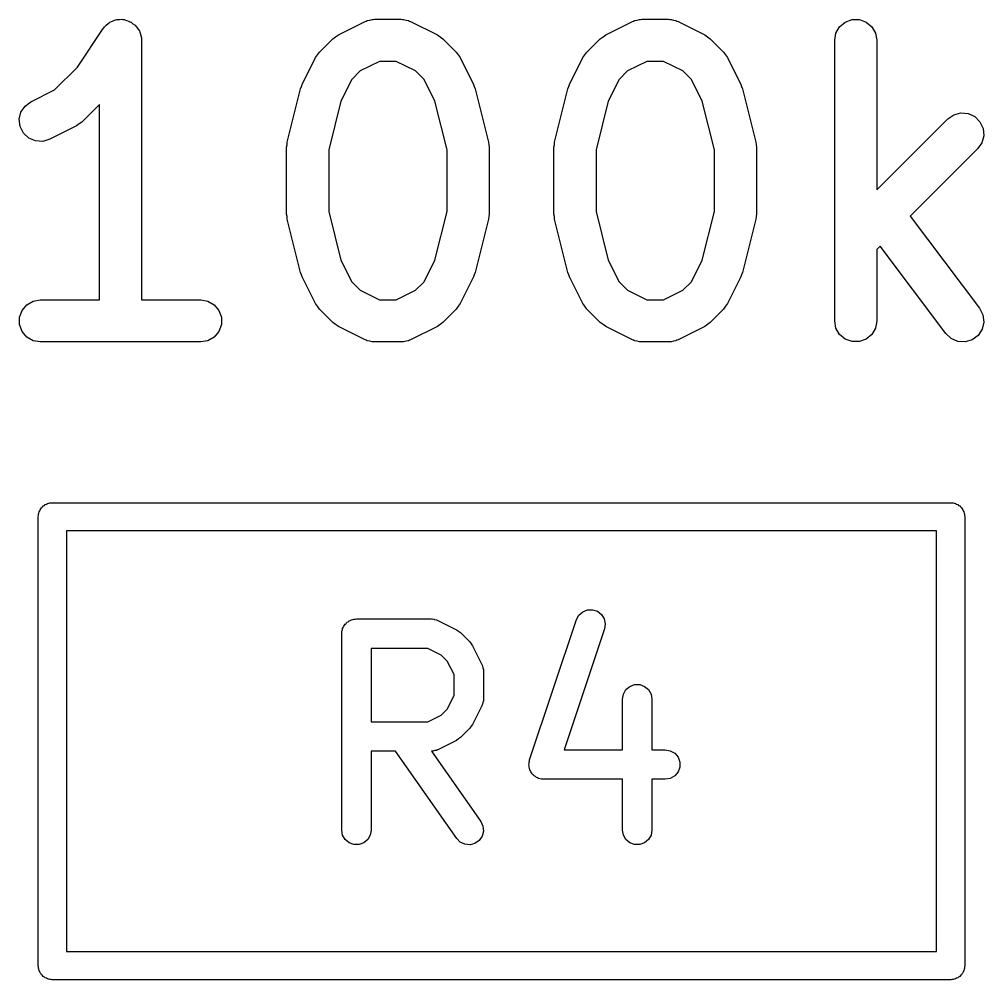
# Model space of a CAD drawing. Extents: x 1 to 57, y -99 to 45.
# Drawn here: x 15.782 to 19.218, y -17.35 to -13.927 of the extents above; entities that cross this region are included whole.
import ezdxf

# ---------------------------------------------------------------- set-up
doc = ezdxf.new("R2010")
doc.units = 0
doc.header["$MEASUREMENT"] = 0
doc.layers.add('BLACK', color=7, linetype='CONTINUOUS')

msp = doc.modelspace()

# ---------------------------------------------------------------- linework, layer by layer
at = {"layer": 'Black'}
for p, q in [((16.0923, -13.9484), (16.0984, -13.9419)), ((16.0984, -13.9419), (16.1022, -13.9401)), ((16.1022, -13.9401), (16.1054, -13.9374)), ((16.1054, -13.9374), (16.1138, -13.9344)), ((16.1138, -13.9344), (16.1218, -13.9304)), ((16.1218, -13.9304), (16.1259, -13.9299)), ((16.1259, -13.9299), (16.1298, -13.9285)), ((16.1298, -13.9285), (16.1388, -13.9285)), ((16.1388, -13.9285), (16.1477, -13.9275)), ((16.1477, -13.9275), (16.1517, -13.9285)), ((16.1517, -13.9285), (16.1559, -13.9285)), ((16.1559, -13.9285), (16.1643, -13.9316)), ((16.1643, -13.9316), (16.173, -13.9337)), ((16.173, -13.9337), (16.1765, -13.936)), ((16.1765, -13.936), (16.1804, -13.9374)), ((16.1804, -13.9374), (16.1872, -13.9432)), ((16.1872, -13.9432), (16.1947, -13.9481)), ((16.9188, -13.9829), (17.0141, -13.9353)), ((17.0141, -13.9353), (17.0182, -13.9341)), ((17.0182, -13.9341), (17.022, -13.9319)), ((17.022, -13.9319), (17.0306, -13.9304)), ((17.0306, -13.9304), (17.039, -13.9279)), ((17.039, -13.9279), (17.0434, -13.9281)), ((17.0434, -13.9281), (17.0476, -13.9274)), ((17.0476, -13.9274), (17.1429, -13.9274)), ((17.1429, -13.9274), (17.1471, -13.9281)), ((17.1471, -13.9281), (17.1514, -13.9279)), ((17.1514, -13.9279), (17.1599, -13.9304)), ((17.1599, -13.9304), (17.1685, -13.9319)), ((17.1685, -13.9319), (17.1723, -13.9341)), ((17.1723, -13.9341), (17.1764, -13.9353)), ((17.1764, -13.9353), (17.2716, -13.9829)), ((17.8712, -13.9829), (17.9665, -13.9353)), ((17.9665, -13.9353), (17.9706, -13.9341)), ((17.9706, -13.9341), (17.9743, -13.9319)), ((17.9743, -13.9319), (17.983, -13.9304)), ((17.983, -13.9304), (17.9914, -13.9279)), ((17.9914, -13.9279), (17.9957, -13.9281)), ((17.9957, -13.9281), (18, -13.9274)), ((18, -13.9274), (18.0952, -13.9274)), ((18.0952, -13.9274), (18.0995, -13.9281)), ((18.0995, -13.9281), (18.1038, -13.9279)), ((18.1038, -13.9279), (18.1122, -13.9304)), ((18.1122, -13.9304), (18.1209, -13.9319)), ((18.1209, -13.9319), (18.1246, -13.9341)), ((18.1246, -13.9341), (18.1288, -13.9353)), ((18.1288, -13.9353), (18.224, -13.9829)), ((18.7045, -13.9542), (18.7244, -13.9374)), ((18.7244, -13.9374), (18.7489, -13.9285)), ((18.7489, -13.9285), (18.7749, -13.9285)), ((18.7749, -13.9285), (18.7994, -13.9374)), ((18.7994, -13.9374), (18.8194, -13.9542)), ((15.9893, -14.0975), (16.0805, -13.9608)), ((16.0805, -13.9608), (16.0833, -13.9578)), ((16.0833, -13.9578), (16.0854, -13.9542)), ((16.0854, -13.9542), (16.0923, -13.9484)), ((16.1947, -13.9481), (16.1971, -13.9515)), ((16.1971, -13.9515), (16.2003, -13.9542)), ((16.2003, -13.9542), (16.2048, -13.9619)), ((16.2048, -13.9619), (16.2101, -13.9691)), ((16.2101, -13.9691), (16.2113, -13.9731)), ((16.2113, -13.9731), (16.2133, -13.9767)), ((16.2133, -13.9767), (16.2149, -13.9855)), ((18.6869, -14.0024), (18.6914, -13.9767)), ((18.6914, -13.9767), (18.7045, -13.9542)), ((18.8194, -13.9542), (18.8324, -13.9767)), ((18.8324, -13.9767), (18.8369, -14.0024)), ((16.2149, -13.9855), (16.2174, -13.9941)), ((16.2174, -13.9941), (16.2171, -13.9983)), ((16.2171, -13.9983), (16.2179, -14.0024)), ((16.2179, -14.0024), (16.2179, -14.9274)), ((16.8517, -14.0446), (16.8993, -13.997)), ((16.8993, -13.997), (16.9092, -13.9901)), ((16.9092, -13.9901), (16.9188, -13.9829)), ((17.2716, -13.9829), (17.2813, -13.9901)), ((17.2813, -13.9901), (17.2911, -13.997)), ((17.2911, -13.997), (17.3387, -14.0446)), ((17.8041, -14.0446), (17.8517, -13.997)), ((17.8517, -13.997), (17.8616, -13.9901)), ((17.8616, -13.9901), (17.8712, -13.9829)), ((18.224, -13.9829), (18.2337, -13.9901)), ((18.2337, -13.9901), (18.2435, -13.997)), ((18.2435, -13.997), (18.2911, -14.0446)), ((18.6869, -15.0024), (18.6869, -14.0024)), ((18.8369, -14.0024), (18.8369, -14.5356)), ((16.8448, -14.0544), (16.8517, -14.0446)), ((17.3387, -14.0446), (17.3456, -14.0544)), ((17.7972, -14.0544), (17.8041, -14.0446)), ((18.2911, -14.0446), (18.298, -14.0544)), ((16.7901, -14.1593), (16.8377, -14.0641)), ((16.8377, -14.0641), (16.8448, -14.0544)), ((17.0653, -14.0774), (16.9968, -14.1116)), ((17.1252, -14.0774), (17.0653, -14.0774)), ((17.1937, -14.1116), (17.1252, -14.0774)), ((17.3456, -14.0544), (17.3528, -14.0641)), ((17.3528, -14.0641), (17.4004, -14.1593)), ((17.7424, -14.1593), (17.7901, -14.0641)), ((17.7901, -14.0641), (17.7972, -14.0544)), ((18.0177, -14.0774), (17.9492, -14.1116)), ((18.0775, -14.0774), (18.0177, -14.0774)), ((18.146, -14.1116), (18.0775, -14.0774)), ((18.298, -14.0544), (18.3052, -14.0641)), ((18.3052, -14.0641), (18.3528, -14.1593)), ((15.908, -14.1788), (15.9893, -14.0975)), ((16.9968, -14.1116), (16.9664, -14.142)), ((17.2241, -14.142), (17.1937, -14.1116)), ((17.9492, -14.1116), (17.9188, -14.142)), ((18.1765, -14.142), (18.146, -14.1116)), ((16.9664, -14.142), (16.9279, -14.219)), ((17.2626, -14.219), (17.2241, -14.142)), ((17.9188, -14.142), (17.8803, -14.219)), ((18.215, -14.219), (18.1765, -14.142)), ((15.8236, -14.221), (15.908, -14.1788)), ((16.7368, -14.3651), (16.7844, -14.1747)), ((16.7844, -14.1747), (16.7877, -14.1672)), ((16.7877, -14.1672), (16.7901, -14.1593)), ((17.4004, -14.1593), (17.4028, -14.1672)), ((17.4028, -14.1672), (17.4061, -14.1747)), ((17.4061, -14.1747), (17.4537, -14.3651)), ((17.6891, -14.3651), (17.7368, -14.1747)), ((17.7368, -14.1747), (17.7401, -14.1672)), ((17.7401, -14.1672), (17.7424, -14.1593)), ((18.3528, -14.1593), (18.3551, -14.1672)), ((18.3551, -14.1672), (18.3585, -14.1747)), ((18.3585, -14.1747), (18.4061, -14.3651)), ((15.8027, -14.2365), (15.8236, -14.221)), ((16.9279, -14.219), (16.8845, -14.3926)), ((17.306, -14.3926), (17.2626, -14.219)), ((17.8803, -14.219), (17.8369, -14.3926)), ((18.2583, -14.3926), (18.215, -14.219)), ((15.7883, -14.2583), (15.8027, -14.2365)), ((16.0679, -14.2311), (16.0054, -14.2935)), ((16.0679, -14.9274), (16.0679, -14.2311)), ((15.7823, -14.2836), (15.7883, -14.2583)), ((15.7853, -14.3095), (15.7823, -14.2836)), ((18.8369, -14.5356), (19.0898, -14.2827)), ((19.0898, -14.2827), (19.1112, -14.2677)), ((19.1112, -14.2677), (19.1363, -14.261)), ((19.1363, -14.261), (19.1623, -14.2633)), ((19.1623, -14.2633), (19.1859, -14.2743)), ((19.1859, -14.2743), (19.2043, -14.2927)), ((15.7969, -14.3328), (15.7853, -14.3095)), ((15.9859, -14.3076), (15.8907, -14.3552)), ((15.9956, -14.3004), (15.9859, -14.3076)), ((16.0054, -14.2935), (15.9956, -14.3004)), ((19.2043, -14.2927), (19.2153, -14.3163)), ((19.2153, -14.3163), (19.2176, -14.3422)), ((15.8158, -14.3507), (15.7969, -14.3328)), ((15.8397, -14.361), (15.8158, -14.3507)), ((15.8907, -14.3552), (15.8657, -14.3626)), ((19.2176, -14.3422), (19.2108, -14.3674)), ((15.8657, -14.3626), (15.8397, -14.361)), ((16.7345, -14.3833), (16.7361, -14.3743)), ((16.7345, -14.6214), (16.7345, -14.3833)), ((16.7361, -14.3743), (16.7368, -14.3651)), ((16.8845, -14.3926), (16.8845, -14.6122)), ((17.306, -14.6122), (17.306, -14.3926)), ((17.4537, -14.3651), (17.4544, -14.3743)), ((17.4544, -14.3743), (17.456, -14.3833)), ((17.456, -14.3833), (17.456, -14.6214)), ((17.6869, -14.3833), (17.6885, -14.3743)), ((17.6869, -14.6214), (17.6869, -14.3833)), ((17.6885, -14.3743), (17.6891, -14.3651)), ((17.8369, -14.3926), (17.8369, -14.6122)), ((18.2583, -14.6122), (18.2583, -14.3926)), ((18.4061, -14.3651), (18.4067, -14.3743)), ((18.4067, -14.3743), (18.4083, -14.3833)), ((18.4083, -14.3833), (18.4083, -14.6214)), ((19.1959, -14.3887), (18.9562, -14.6285)), ((19.2108, -14.3674), (19.1959, -14.3887)), ((16.7361, -14.6305), (16.7345, -14.6214)), ((16.7368, -14.6396), (16.7361, -14.6305)), ((16.8845, -14.6122), (16.9279, -14.7857)), ((17.2626, -14.7857), (17.306, -14.6122)), ((17.4544, -14.6305), (17.4537, -14.6396)), ((17.456, -14.6214), (17.4544, -14.6305)), ((17.6885, -14.6305), (17.6869, -14.6214)), ((17.6891, -14.6396), (17.6885, -14.6305)), ((17.8369, -14.6122), (17.8803, -14.7857)), ((18.215, -14.7857), (18.2583, -14.6122)), ((18.4067, -14.6305), (18.4061, -14.6396)), ((18.4083, -14.6214), (18.4067, -14.6305)), ((18.9562, -14.6285), (19.2029, -14.9574)), ((16.7844, -14.8301), (16.7368, -14.6396)), ((17.4537, -14.6396), (17.4061, -14.8301)), ((17.7368, -14.8301), (17.6891, -14.6396)), ((18.4061, -14.6396), (18.3585, -14.8301)), ((18.849, -14.7356), (18.8369, -14.7477)), ((19.0829, -15.0474), (18.849, -14.7356)), ((18.8369, -14.7477), (18.8369, -15.0024)), ((16.9279, -14.7857), (16.9664, -14.8627)), ((17.2241, -14.8627), (17.2626, -14.7857)), ((17.8803, -14.7857), (17.9188, -14.8627)), ((18.1765, -14.8627), (18.215, -14.7857)), ((16.7877, -14.8376), (16.7844, -14.8301)), ((16.7901, -14.8454), (16.7877, -14.8376)), ((17.4028, -14.8376), (17.4004, -14.8454)), ((17.4061, -14.8301), (17.4028, -14.8376)), ((17.7401, -14.8376), (17.7368, -14.8301)), ((17.7424, -14.8454), (17.7401, -14.8376)), ((18.3551, -14.8376), (18.3528, -14.8454)), ((18.3585, -14.8301), (18.3551, -14.8376)), ((16.8377, -14.9407), (16.7901, -14.8454)), ((16.9664, -14.8627), (16.9968, -14.8931)), ((17.1937, -14.8931), (17.2241, -14.8627)), ((17.4004, -14.8454), (17.3528, -14.9407)), ((17.7901, -14.9407), (17.7424, -14.8454)), ((17.9188, -14.8627), (17.9492, -14.8931)), ((18.146, -14.8931), (18.1765, -14.8627)), ((18.3528, -14.8454), (18.3052, -14.9407)), ((16.9968, -14.8931), (17.0653, -14.9274)), ((17.1252, -14.9274), (17.1937, -14.8931)), ((17.9492, -14.8931), (18.0177, -14.9274)), ((18.0775, -14.9274), (18.146, -14.8931)), ((15.8089, -14.9449), (15.8315, -14.9319)), ((15.8315, -14.9319), (15.8571, -14.9274)), ((15.8571, -14.9274), (16.0679, -14.9274)), ((16.2179, -14.9274), (16.4286, -14.9274)), ((16.4286, -14.9274), (16.4542, -14.9319)), ((16.4542, -14.9319), (16.4768, -14.9449)), ((16.8448, -14.9503), (16.8377, -14.9407)), ((17.0653, -14.9274), (17.1252, -14.9274)), ((17.3528, -14.9407), (17.3456, -14.9503)), ((17.7972, -14.9503), (17.7901, -14.9407)), ((18.0177, -14.9274), (18.0775, -14.9274)), ((18.3052, -14.9407), (18.298, -14.9503)), ((15.7833, -14.9894), (15.7922, -14.9649)), ((15.7922, -14.9649), (15.8089, -14.9449)), ((16.4768, -14.9449), (16.4935, -14.9649)), ((16.4935, -14.9649), (16.5024, -14.9894)), ((16.8517, -14.9602), (16.8448, -14.9503)), ((16.8993, -15.0078), (16.8517, -14.9602)), ((17.3387, -14.9602), (17.2911, -15.0078)), ((17.3456, -14.9503), (17.3387, -14.9602)), ((17.8041, -14.9602), (17.7972, -14.9503)), ((17.8517, -15.0078), (17.8041, -14.9602)), ((18.2911, -14.9602), (18.2435, -15.0078)), ((18.298, -14.9503), (18.2911, -14.9602)), ((19.2029, -14.9574), (19.2146, -14.9806)), ((15.7833, -15.0154), (15.7833, -14.9894)), ((16.5024, -14.9894), (16.5024, -15.0154)), ((16.9092, -15.0147), (16.8993, -15.0078)), ((17.2911, -15.0078), (17.2813, -15.0147)), ((17.8616, -15.0147), (17.8517, -15.0078)), ((18.2435, -15.0078), (18.2337, -15.0147)), ((18.6914, -15.028), (18.6869, -15.0024)), ((18.8369, -15.0024), (18.8324, -15.028)), ((19.2177, -15.0065), (19.2118, -15.0318)), ((19.2146, -14.9806), (19.2177, -15.0065)), ((15.7922, -15.0399), (15.7833, -15.0154)), ((15.8089, -15.0598), (15.7922, -15.0399)), ((16.4935, -15.0399), (16.4768, -15.0598)), ((16.5024, -15.0154), (16.4935, -15.0399)), ((16.9188, -15.0218), (16.9092, -15.0147)), ((17.0141, -15.0695), (16.9188, -15.0218)), ((17.2716, -15.0218), (17.1764, -15.0695)), ((17.2813, -15.0147), (17.2716, -15.0218)), ((17.8712, -15.0218), (17.8616, -15.0147)), ((17.9665, -15.0695), (17.8712, -15.0218)), ((18.224, -15.0218), (18.1288, -15.0695)), ((18.2337, -15.0147), (18.224, -15.0218)), ((18.7045, -15.0506), (18.6914, -15.028)), ((18.8324, -15.028), (18.8194, -15.0506)), ((19.2118, -15.0318), (19.1976, -15.0537)), ((15.8315, -15.0729), (15.8089, -15.0598)), ((15.8571, -15.0774), (15.8315, -15.0729)), ((16.4286, -15.0774), (15.8571, -15.0774)), ((16.4542, -15.0729), (16.4286, -15.0774)), ((16.4768, -15.0598), (16.4542, -15.0729)), ((17.0182, -15.0707), (17.0141, -15.0695)), ((17.022, -15.0729), (17.0182, -15.0707)), ((17.0306, -15.0744), (17.022, -15.0729)), ((17.039, -15.0769), (17.0306, -15.0744)), ((17.0434, -15.0766), (17.039, -15.0769)), ((17.0476, -15.0774), (17.0434, -15.0766)), ((17.1429, -15.0774), (17.0476, -15.0774)), ((17.1471, -15.0766), (17.1429, -15.0774)), ((17.1514, -15.0769), (17.1471, -15.0766)), ((17.1599, -15.0744), (17.1514, -15.0769)), ((17.1685, -15.0729), (17.1599, -15.0744)), ((17.1723, -15.0707), (17.1685, -15.0729)), ((17.1764, -15.0695), (17.1723, -15.0707)), ((17.9706, -15.0707), (17.9665, -15.0695)), ((17.9743, -15.0729), (17.9706, -15.0707)), ((17.983, -15.0744), (17.9743, -15.0729)), ((17.9914, -15.0769), (17.983, -15.0744)), ((17.9957, -15.0766), (17.9914, -15.0769)), ((18, -15.0774), (17.9957, -15.0766)), ((18.0952, -15.0774), (18, -15.0774)), ((18.0995, -15.0766), (18.0952, -15.0774)), ((18.1038, -15.0769), (18.0995, -15.0766)), ((18.1122, -15.0744), (18.1038, -15.0769)), ((18.1209, -15.0729), (18.1122, -15.0744)), ((18.1246, -15.0707), (18.1209, -15.0729)), ((18.1288, -15.0695), (18.1246, -15.0707)), ((18.7244, -15.0673), (18.7045, -15.0506)), ((18.7489, -15.0762), (18.7244, -15.0673)), ((18.7749, -15.0762), (18.7489, -15.0762)), ((18.7994, -15.0673), (18.7749, -15.0762)), ((18.8194, -15.0506), (18.7994, -15.0673)), ((19.1019, -15.0652), (19.0829, -15.0474)), ((19.1258, -15.0754), (19.1019, -15.0652)), ((19.1518, -15.0768), (19.1258, -15.0754)), ((19.1768, -15.0693), (19.1518, -15.0768)), ((19.1976, -15.0537), (19.1768, -15.0693)), ((15.8617, -15.6679), (15.865, -15.665)), ((15.865, -15.665), (15.8679, -15.6617)), ((15.8679, -15.6617), (15.8716, -15.6595)), ((15.8716, -15.6595), (15.875, -15.6567)), ((15.875, -15.6567), (15.8791, -15.6552)), ((15.8791, -15.6552), (15.8829, -15.653)), ((15.8829, -15.653), (15.8872, -15.6523)), ((15.8872, -15.6523), (15.8913, -15.6508)), ((15.8913, -15.6508), (15.8957, -15.6508)), ((15.8957, -15.6508), (15.9, -15.65)), ((15.9, -15.65), (19.1, -15.65)), ((19.1, -15.65), (19.1043, -15.6508)), ((19.1043, -15.6508), (19.1087, -15.6508)), ((19.1087, -15.6508), (19.1128, -15.6523)), ((19.1128, -15.6523), (19.1171, -15.653)), ((19.1171, -15.653), (19.1209, -15.6552)), ((19.1209, -15.6552), (19.125, -15.6567)), ((19.125, -15.6567), (19.1284, -15.6595)), ((19.1284, -15.6595), (19.1321, -15.6617)), ((19.1321, -15.6617), (19.135, -15.665)), ((19.135, -15.665), (19.1383, -15.6679)), ((15.85, -15.7), (15.8508, -15.6957)), ((15.8508, -15.6913), (15.8523, -15.6872)), ((15.8508, -15.6957), (15.8508, -15.6913)), ((15.8523, -15.6872), (15.853, -15.6829)), ((15.853, -15.6829), (15.8552, -15.6791)), ((15.8552, -15.6791), (15.8567, -15.675)), ((15.8567, -15.675), (15.8595, -15.6716)), ((15.8595, -15.6716), (15.8617, -15.6679)), ((19.1383, -15.6679), (19.1405, -15.6716)), ((19.1405, -15.6716), (19.1433, -15.675)), ((19.1433, -15.675), (19.1448, -15.6791)), ((19.1448, -15.6791), (19.147, -15.6829)), ((19.147, -15.6829), (19.1477, -15.6872)), ((19.1477, -15.6872), (19.1492, -15.6913)), ((19.1492, -15.6913), (19.1492, -15.6957)), ((19.1492, -15.6957), (19.15, -15.7)), ((15.85, -17.3), (15.85, -15.7)), ((19.15, -15.7), (19.15, -17.3)), ((15.95, -15.75), (15.95, -17.25)), ((19.05, -15.75), (15.95, -15.75)), ((19.05, -17.25), (19.05, -15.75)), ((17.7755, -16.0507), (17.7892, -16.0386)), ((17.7892, -16.0386), (17.8061, -16.0319)), ((17.8061, -16.0319), (17.8244, -16.0314)), ((17.8244, -16.0314), (17.8417, -16.0372)), ((17.8417, -16.0372), (17.8559, -16.0485)), ((16.9466, -16.08), (16.9496, -16.0764)), ((16.9496, -16.0764), (16.9536, -16.0742)), ((16.9536, -16.0742), (16.9571, -16.0712)), ((16.9571, -16.0712), (16.9614, -16.0696)), ((16.9614, -16.0696), (16.9654, -16.0673)), ((16.9654, -16.0673), (16.9699, -16.0665)), ((16.9699, -16.0665), (16.9742, -16.065)), ((16.9742, -16.065), (16.9788, -16.065)), ((16.9788, -16.065), (16.9833, -16.0642)), ((16.9833, -16.0642), (17.25, -16.0642)), ((17.25, -16.0642), (17.253, -16.0647)), ((17.253, -16.0647), (17.256, -16.0645)), ((17.256, -16.0645), (17.2619, -16.0663)), ((17.2619, -16.0663), (17.268, -16.0673)), ((17.268, -16.0673), (17.2706, -16.0688)), ((17.2706, -16.0688), (17.2735, -16.0697)), ((17.2735, -16.0697), (17.3401, -16.103)), ((17.6002, -16.5667), (17.7669, -16.0667)), ((17.7669, -16.0667), (17.7755, -16.0507)), ((17.8559, -16.0485), (17.8655, -16.064)), ((17.8655, -16.064), (17.8691, -16.0819)), ((16.9316, -16.1075), (16.9332, -16.1032)), ((16.9316, -16.1121), (16.9316, -16.1075)), ((16.9332, -16.1032), (16.934, -16.0987)), ((16.934, -16.0987), (16.9363, -16.0947)), ((16.9363, -16.0947), (16.9379, -16.0904)), ((16.9379, -16.0904), (16.9408, -16.0869)), ((16.9408, -16.0869), (16.9431, -16.0829)), ((16.9431, -16.0829), (16.9466, -16.08)), ((17.3401, -16.103), (17.3469, -16.1081)), ((17.3469, -16.1081), (17.3538, -16.1129)), ((17.8665, -16.0999), (17.7228, -16.5308)), ((17.8691, -16.0819), (17.8665, -16.0999)), ((16.9308, -16.1167), (16.9316, -16.1121)), ((16.9308, -16.8167), (16.9308, -16.1167)), ((17.3538, -16.1129), (17.3871, -16.1462)), ((17.3871, -16.1462), (17.392, -16.1531)), ((17.0358, -16.1692), (17.0358, -16.4308)), ((17.2376, -16.1692), (17.0358, -16.1692)), ((17.2856, -16.1931), (17.2376, -16.1692)), ((17.392, -16.1531), (17.397, -16.1599)), ((17.397, -16.1599), (17.4303, -16.2265)), ((17.3069, -16.2144), (17.2856, -16.1931)), ((17.3308, -16.2624), (17.3069, -16.2144)), ((17.4303, -16.2265), (17.4312, -16.2294)), ((17.4312, -16.2294), (17.4327, -16.232)), ((17.4327, -16.232), (17.4337, -16.2381)), ((17.4337, -16.2381), (17.4355, -16.244)), ((17.4355, -16.244), (17.4353, -16.247)), ((17.4353, -16.247), (17.4358, -16.25)), ((17.3308, -16.3376), (17.3308, -16.2624)), ((17.4358, -16.25), (17.4358, -16.35)), ((17.934, -16.332), (17.9431, -16.3163)), ((17.9431, -16.3163), (17.9571, -16.3045)), ((17.9571, -16.3045), (17.9742, -16.2983)), ((17.9742, -16.2983), (17.9925, -16.2983)), ((17.9925, -16.2983), (18.0096, -16.3045)), ((18.0096, -16.3045), (18.0236, -16.3163)), ((18.0236, -16.3163), (18.0327, -16.332)), ((17.3069, -16.3856), (17.3308, -16.3376)), ((17.4358, -16.35), (17.4353, -16.353)), ((17.9308, -16.35), (17.934, -16.332)), ((17.9308, -16.5308), (17.9308, -16.35)), ((18.0327, -16.332), (18.0358, -16.35)), ((18.0358, -16.35), (18.0358, -16.5308)), ((17.2856, -16.4069), (17.3069, -16.3856)), ((17.4303, -16.3735), (17.397, -16.4401)), ((17.4312, -16.3706), (17.4303, -16.3735)), ((17.4327, -16.368), (17.4312, -16.3706)), ((17.4337, -16.3619), (17.4327, -16.368)), ((17.4355, -16.356), (17.4337, -16.3619)), ((17.4353, -16.353), (17.4355, -16.356)), ((17.2376, -16.4308), (17.2856, -16.4069)), ((17.0358, -16.4308), (17.2376, -16.4308)), ((17.3871, -16.4538), (17.3538, -16.4871)), ((17.392, -16.4469), (17.3871, -16.4538)), ((17.397, -16.4401), (17.392, -16.4469)), ((17.3538, -16.4871), (17.3469, -16.4919)), ((17.3401, -16.497), (17.2735, -16.5303)), ((17.3469, -16.4919), (17.3401, -16.497)), ((17.1227, -16.5358), (17.0358, -16.5358)), ((17.0358, -16.5358), (17.0358, -16.8167)), ((17.3403, -16.8468), (17.1227, -16.5358)), ((17.253, -16.5353), (17.2507, -16.5357)), ((17.2507, -16.5357), (17.4263, -16.7866)), ((17.256, -16.5355), (17.253, -16.5353)), ((17.2619, -16.5337), (17.256, -16.5355)), ((17.268, -16.5327), (17.2619, -16.5337)), ((17.2706, -16.5312), (17.268, -16.5327)), ((17.2735, -16.5303), (17.2706, -16.5312)), ((17.7228, -16.5308), (17.9308, -16.5308)), ((18.0358, -16.5308), (18.0833, -16.5308)), ((18.0833, -16.5308), (18.1013, -16.534)), ((18.1013, -16.534), (18.1171, -16.5431)), ((18.1171, -16.5431), (18.1288, -16.5571)), ((18.1288, -16.5571), (18.135, -16.5742)), ((17.5975, -16.5848), (17.5983, -16.5795)), ((17.5983, -16.5886), (17.5975, -16.5848)), ((17.5983, -16.5742), (17.5996, -16.5706)), ((17.5983, -16.5795), (17.5983, -16.5742)), ((17.5983, -16.5924), (17.5983, -16.5886)), ((17.6001, -16.5974), (17.5983, -16.5924)), ((17.5996, -16.5706), (17.6002, -16.5667)), ((18.135, -16.5924), (18.1288, -16.6096)), ((18.135, -16.5742), (18.135, -16.5924)), ((17.6012, -16.6026), (17.6001, -16.5974)), ((17.6032, -16.6059), (17.6012, -16.6026)), ((17.6045, -16.6096), (17.6032, -16.6059)), ((17.6079, -16.6136), (17.6045, -16.6096)), ((17.6107, -16.6182), (17.6079, -16.6136)), ((17.6138, -16.6206), (17.6107, -16.6182)), ((17.6163, -16.6235), (17.6138, -16.6206)), ((17.6208, -16.6262), (17.6163, -16.6235)), ((17.625, -16.6295), (17.6208, -16.6262)), ((18.1171, -16.6235), (18.1013, -16.6327)), ((18.1288, -16.6096), (18.1171, -16.6235)), ((17.6287, -16.6307), (17.625, -16.6295)), ((17.632, -16.6327), (17.6287, -16.6307)), ((17.6373, -16.6336), (17.632, -16.6327)), ((17.6423, -16.6353), (17.6373, -16.6336)), ((17.6462, -16.6352), (17.6423, -16.6353)), ((17.65, -16.6358), (17.6462, -16.6352)), ((17.9308, -16.6358), (17.65, -16.6358)), ((17.9308, -16.8167), (17.9308, -16.6358)), ((18.0833, -16.6358), (18.0358, -16.6358)), ((18.0358, -16.6358), (18.0358, -16.8167)), ((18.1013, -16.6327), (18.0833, -16.6358)), ((17.4263, -16.7866), (17.434, -16.8031)), ((16.934, -16.8346), (16.9308, -16.8167)), ((17.0358, -16.8167), (17.0327, -16.8346)), ((17.4356, -16.8212), (17.4309, -16.8389)), ((17.434, -16.8031), (17.4356, -16.8212)), ((17.934, -16.8346), (17.9308, -16.8167)), ((18.0358, -16.8167), (18.0327, -16.8346)), ((16.9431, -16.8504), (16.934, -16.8346)), ((16.9571, -16.8621), (16.9431, -16.8504)), ((16.9742, -16.8684), (16.9571, -16.8621)), ((17.0096, -16.8621), (16.9925, -16.8684)), ((17.0236, -16.8504), (17.0096, -16.8621)), ((17.0327, -16.8346), (17.0236, -16.8504)), ((17.3532, -16.8597), (17.3403, -16.8468)), ((17.3697, -16.8674), (17.3532, -16.8597)), ((17.3879, -16.869), (17.3697, -16.8674)), ((17.4055, -16.8643), (17.3879, -16.869)), ((17.4205, -16.8538), (17.4055, -16.8643)), ((17.4309, -16.8389), (17.4205, -16.8538)), ((17.9431, -16.8504), (17.934, -16.8346)), ((17.9571, -16.8621), (17.9431, -16.8504)), ((17.9742, -16.8684), (17.9571, -16.8621)), ((18.0096, -16.8621), (17.9925, -16.8684)), ((18.0236, -16.8504), (18.0096, -16.8621)), ((18.0327, -16.8346), (18.0236, -16.8504)), ((16.9925, -16.8684), (16.9742, -16.8684)), ((17.9925, -16.8684), (17.9742, -16.8684)), ((15.95, -17.25), (19.05, -17.25)), ((15.8508, -17.3043), (15.85, -17.3)), ((15.8508, -17.3087), (15.8508, -17.3043)), ((15.8523, -17.3128), (15.8508, -17.3087)), ((15.853, -17.3171), (15.8523, -17.3128)), ((19.1477, -17.3128), (19.147, -17.3171)), ((19.1492, -17.3087), (19.1477, -17.3128)), ((19.15, -17.3), (19.1492, -17.3043)), ((19.1492, -17.3043), (19.1492, -17.3087)), ((15.8552, -17.3209), (15.853, -17.3171)), ((15.8567, -17.325), (15.8552, -17.3209)), ((15.8595, -17.3284), (15.8567, -17.325)), ((15.8617, -17.3321), (15.8595, -17.3284)), ((15.865, -17.335), (15.8617, -17.3321)), ((15.8679, -17.3383), (15.865, -17.335)), ((15.8716, -17.3405), (15.8679, -17.3383)), ((15.875, -17.3433), (15.8716, -17.3405)), ((15.8791, -17.3448), (15.875, -17.3433)), ((15.8829, -17.347), (15.8791, -17.3448)), ((15.8872, -17.3477), (15.8829, -17.347)), ((15.8913, -17.3492), (15.8872, -17.3477)), ((19.1128, -17.3477), (19.1087, -17.3492)), ((19.1171, -17.347), (19.1128, -17.3477)), ((19.1209, -17.3448), (19.1171, -17.347)), ((19.125, -17.3433), (19.1209, -17.3448)), ((19.1284, -17.3405), (19.125, -17.3433)), ((19.1321, -17.3383), (19.1284, -17.3405)), ((19.135, -17.335), (19.1321, -17.3383)), ((19.1383, -17.3321), (19.135, -17.335)), ((19.1405, -17.3284), (19.1383, -17.3321)), ((19.1433, -17.325), (19.1405, -17.3284)), ((19.1448, -17.3209), (19.1433, -17.325)), ((19.147, -17.3171), (19.1448, -17.3209)), ((15.8957, -17.3492), (15.8913, -17.3492)), ((15.9, -17.35), (15.8957, -17.3492)), ((19.1, -17.35), (15.9, -17.35)), ((19.1043, -17.3492), (19.1, -17.35)), ((19.1087, -17.3492), (19.1043, -17.3492))]:
    msp.add_line(p, q, dxfattribs=at)

doc.saveas('drawing.dxf')
